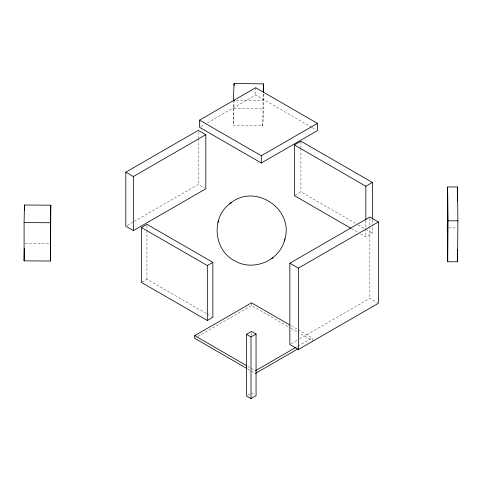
<?xml version="1.0" encoding="UTF-8"?>
<svg xmlns="http://www.w3.org/2000/svg" width="482" height="482" viewBox="0 0 482 482"><rect width="100%" height="100%" fill="white"/><g stroke="black" fill="none" stroke-linecap="round" stroke-linejoin="round"><path stroke-width="0.36" stroke-dasharray="2.41 1.81" d="M263.558 94.201L263.558 108.938L262.81 125.856L233.342 125.422L234.083 101.142M262.81 125.856L263.136 93.442M200.861 126.615L204.73 124.38M207.308 122.892L255.683 94.966L311.571 127.23M127.103 225.528L133.568 221.792M134.219 221.419L198.271 184.437L204.561 188.07M142.021 282.078L146.944 279.241L206.398 313.565M294.972 195.294L300.919 191.86L355.487 223.359M360.638 233.891L365.832 236.891L372.375 233.113L372.375 224.913M197.921 336.46L251.532 305.51L290.309 327.893M291.152 343.799L298.954 339.292M299.605 338.912L369.863 298.352L377.189 302.588M296.135 347.233L297.424 346.492M298.075 346.118L312.282 337.912L312.282 340.581L299.358 333.116M247.76 395.222L250.291 393.758M448.7 227.908L456.448 227.92M25.172 243.29L49.339 243.446M236.288 100.413L262.81 100.798M234.083 108.51L263.558 108.938M312.222 127.61L316.12 129.857M358.084 224.859L365.229 228.986M365.88 229.36L372.375 233.113M351.541 228.637L358.042 232.39M290.953 325.597L297.418 329.333M298.063 329.706L312.282 337.912M290.953 328.266L298.713 332.749M207.043 313.939L211.568 316.547M247.688 366.254L254.797 370.357M247.688 368.923L254.797 373.026M251.556 393.029L254.767 394.885M372.375 219.702L372.375 224.172M369.863 218.497L369.863 225.962M369.863 226.709L369.863 298.352M365.832 220.497L365.832 227.95M365.832 228.691L365.832 236.891M300.919 141.931L300.919 147.896M300.919 148.637L300.919 191.86M255.683 87.718L255.683 94.966M251.532 302.841L251.532 305.51M251.556 332.935L251.556 335.936M233.342 100.364L233.342 125.422M198.271 131.857L198.271 137.864M198.271 138.617L198.271 184.437M146.944 225.817L146.944 229.577M146.944 230.33L146.944 279.241"/><path stroke-width="0.72" d="M447.627 186.95L447.29 227.908L447.706 261.756L457.569 261.774L457.9 220.816L457.49 186.962L447.627 186.95L448.037 220.798L447.706 261.756M457.376 201.115L457.49 186.962M24.1 222.588L24.443 205.019L50.803 205.187L50.459 261.027L24.1 260.852L24.1 222.588L50.459 222.762L50.803 205.187M24.1 260.852L24.341 248.411M263.558 92.725L263.558 83.886L234.083 83.452L233.342 100.364L234.812 100.389M263.202 91.972L263.558 83.886M230.637 203.139C210.676 216.9 213.375 250.616 235.228 261.075C253.532 271.619 279.464 260.672 284.549 240.114M284.284 241.048C295.605 209.664 254.815 182.057 229.842 203.735M217.912 222.479L218.177 221.533M218.28 221.16L218.539 220.226M284.651 239.741L284.916 238.795M230.733 203.067L231.499 202.488M271.33 258.786L272.089 258.207M272.191 258.135L272.987 257.539M199.572 120.114L255.683 87.718L317.421 123.368L317.421 130.61L261.31 163.006L199.572 127.362L199.572 120.114L261.31 155.758L317.421 123.368M125.808 172.188L198.271 130.351L205.814 134.707L205.814 188.799L133.357 230.631L125.808 226.275L125.808 172.188L133.357 176.545L205.814 134.707M141.407 227.504L146.944 224.311L212.863 262.371L212.863 317.295L207.326 320.494L141.407 282.434L141.407 227.504L207.326 265.564L212.863 262.371M350.896 228.263L294.382 195.638L294.382 144.962L300.919 141.19L372.375 182.443L372.375 218.955M294.382 144.962L365.832 186.221L372.375 182.443M289.851 263.196L369.863 217.008L378.412 221.943L378.412 303.292L298.406 349.486L289.851 344.546L289.851 263.196L298.406 268.137L378.412 221.943M246.392 368.176L194.692 338.328L194.692 335.659L251.532 302.841L289.664 324.856M246.495 334.351L251.556 331.429L256.056 334.026L256.056 395.626L250.995 398.548L246.495 395.951L246.495 334.351L250.995 336.948L256.056 334.026M255.442 370.73L295.49 347.606M255.442 373.399L298.075 348.787M448.037 220.798L457.9 220.816M194.692 335.659L246.392 365.507M457.418 249.736L457.569 261.774M365.832 186.221L365.832 219.75M298.406 268.137L298.406 349.486M261.31 155.758L261.31 163.006M250.995 336.948L250.995 398.548M234.083 83.452L234.083 85.663M207.326 265.564L207.326 320.494M133.357 176.545L133.357 230.631M50.459 222.762L50.459 261.027M24.443 205.019L24.443 210.273"/></g></svg>
